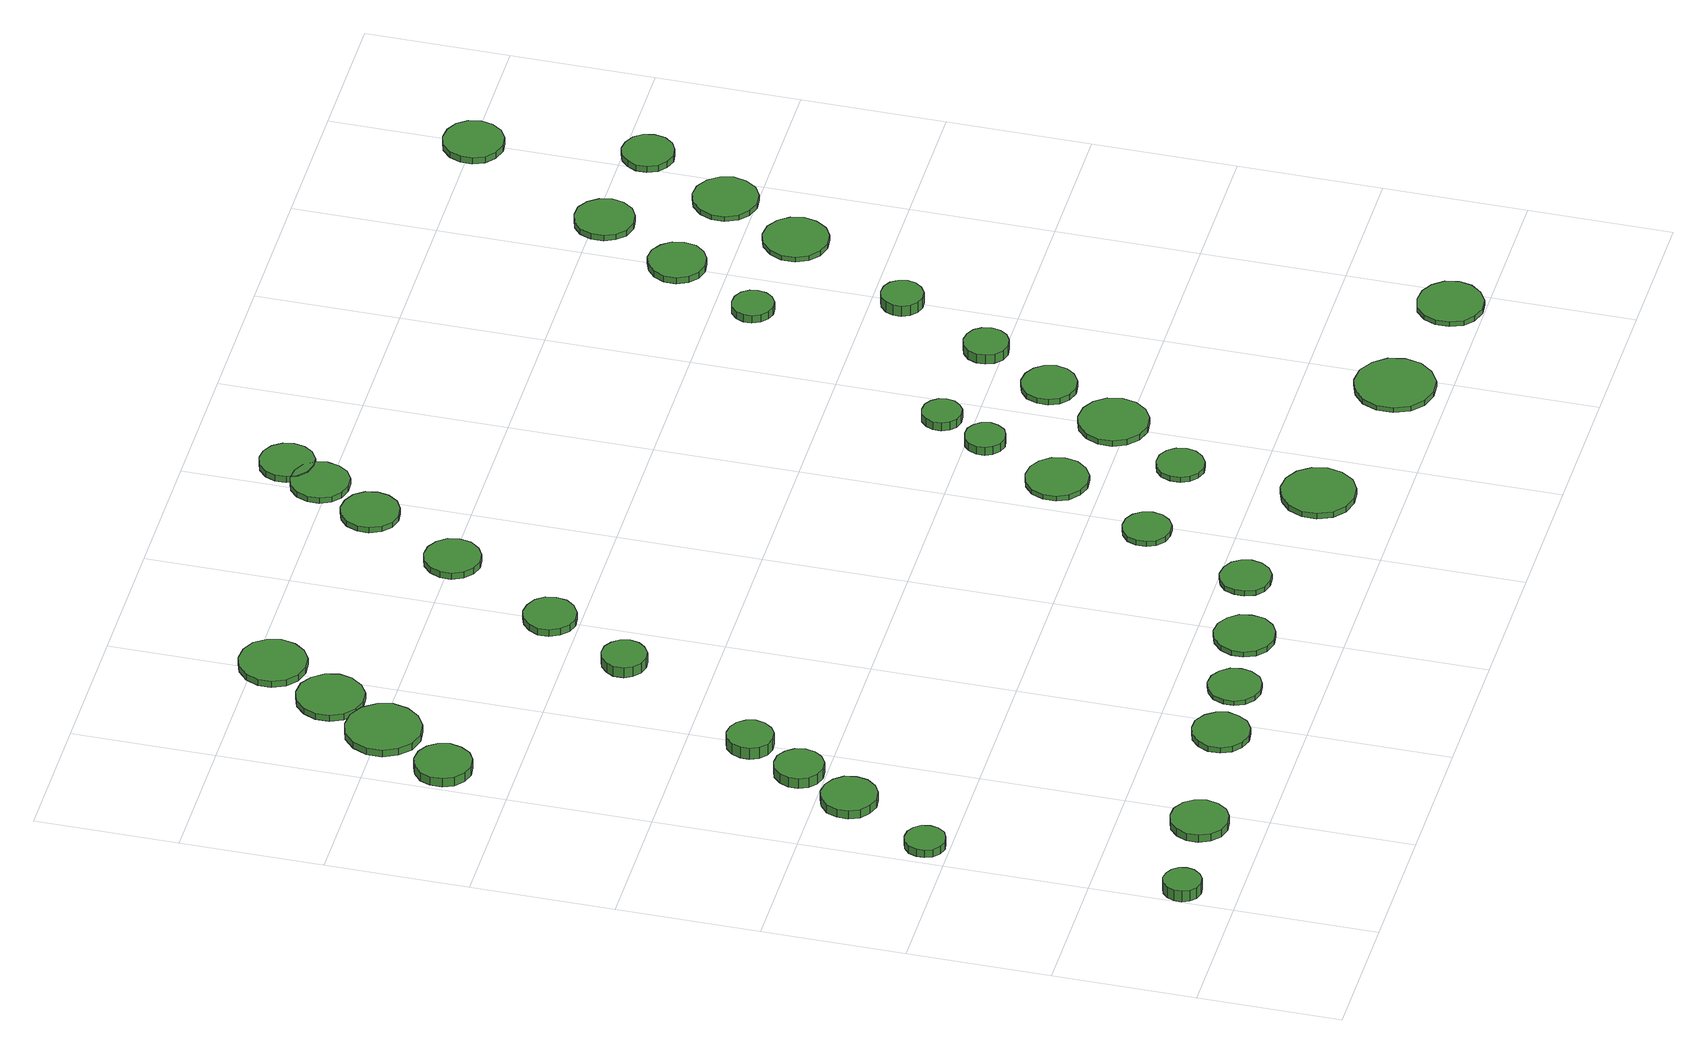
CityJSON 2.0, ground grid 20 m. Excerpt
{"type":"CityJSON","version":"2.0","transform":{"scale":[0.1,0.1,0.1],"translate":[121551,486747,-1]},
"CityObjects":{
"tree1":{"type":"SolitaryVegetationObject","attributes":{"function":"something"},"geometry":[{"type":"MultiSurface","lod":"1","boundaries":[[[0,1,2,3,4,5,6,7,8,9,10,11,12,13,14]],[[15,16,17,18,19,20,21,22,23,24,25,26,27,28,29]],[[0,29,28,1]],[[1,28,27,2]],[[2,27,26,3]],[[3,26,25,4]],[[4,25,24,5]],[[5,24,23,6]],[[6,23,22,7]],[[7,22,21,8]],[[8,21,20,9]],[[9,20,19,10]],[[10,19,18,11]],[[11,18,17,12]],[[12,17,16,13]],[[13,16,15,14]],[[14,15,29,0]]]}]},
"tree2":{"type":"SolitaryVegetationObject","attributes":{"function":"something"},"geometry":[{"type":"MultiSurface","lod":"1","boundaries":[[[30,31,32,33,34,35,36,37,38,39,40,41,42,43,44]],[[45,46,47,48,49,50,51,52,53,54,55,56,57,58,59]],[[30,59,58,31]],[[31,58,57,32]],[[32,57,56,33]],[[33,56,55,34]],[[34,55,54,35]],[[35,54,53,36]],[[36,53,52,37]],[[37,52,51,38]],[[38,51,50,39]],[[39,50,49,40]],[[40,49,48,41]],[[41,48,47,42]],[[42,47,46,43]],[[43,46,45,44]],[[44,45,59,30]]]}]},
"tree3":{"type":"SolitaryVegetationObject","attributes":{"function":"something"},"geometry":[{"type":"MultiSurface","lod":"1","boundaries":[[[60,61,62,63,64,65,66,67,68,69,70,71,72,73,74]],[[75,76,77,78,79,80,81,82,83,84,85,86,87,88,89]],[[60,89,88,61]],[[61,88,87,62]],[[62,87,86,63]],[[63,86,85,64]],[[64,85,84,65]],[[65,84,83,66]],[[66,83,82,67]],[[67,82,81,68]],[[68,81,80,69]],[[69,80,79,70]],[[70,79,78,71]],[[71,78,77,72]],[[72,77,76,73]],[[73,76,75,74]],[[74,75,89,60]]]}]},
"tree4":{"type":"SolitaryVegetationObject","attributes":{"function":"something"},"geometry":[{"type":"MultiSurface","lod":"1","boundaries":[[[90,91,92,93,94,95,96,97,98,99,100,101,102,103,104]],[[105,106,107,108,109,110,111,112,113,114,115,116,117,118,119]],[[90,119,118,91]],[[91,118,117,92]],[[92,117,116,93]],[[93,116,115,94]],[[94,115,114,95]],[[95,114,113,96]],[[96,113,112,97]],[[97,112,111,98]],[[98,111,110,99]],[[99,110,109,100]],[[100,109,108,101]],[[101,108,107,102]],[[102,107,106,103]],[[103,106,105,104]],[[104,105,119,90]]]}]},
"tree5":{"type":"SolitaryVegetationObject","attributes":{"function":"something"},"geometry":[{"type":"MultiSurface","lod":"1","boundaries":[[[120,121,122,123,124,125,126,127,128,129,130,131,132,133,134]],[[135,136,137,138,139,140,141,142,143,144,145,146,147,148,149]],[[120,149,148,121]],[[121,148,147,122]],[[122,147,146,123]],[[123,146,145,124]],[[124,145,144,125]],[[125,144,143,126]],[[126,143,142,127]],[[127,142,141,128]],[[128,141,140,129]],[[129,140,139,130]],[[130,139,138,131]],[[131,138,137,132]],[[132,137,136,133]],[[133,136,135,134]],[[134,135,149,120]]]}]},
"tree6":{"type":"SolitaryVegetationObject","attributes":{"function":"something"},"geometry":[{"type":"MultiSurface","lod":"1","boundaries":[[[150,151,152,153,154,155,156,157,158,159,160,161,162,163,164]],[[165,166,167,168,169,170,171,172,173,174,175,176,177,178,179]],[[150,179,178,151]],[[151,178,177,152]],[[152,177,176,153]],[[153,176,175,154]],[[154,175,174,155]],[[155,174,173,156]],[[156,173,172,157]],[[157,172,171,158]],[[158,171,170,159]],[[159,170,169,160]],[[160,169,168,161]],[[161,168,167,162]],[[162,167,166,163]],[[163,166,165,164]],[[164,165,179,150]]]}]},
"tree7":{"type":"SolitaryVegetationObject","attributes":{"function":"something"},"geometry":[{"type":"MultiSurface","lod":"1","boundaries":[[[180,181,182,183,184,185,186,187,188,189,190,191,192,193,194]],[[195,196,197,198,199,200,201,202,203,204,205,206,207,208,209]],[[180,209,208,181]],[[181,208,207,182]],[[182,207,206,183]],[[183,206,205,184]],[[184,205,204,185]],[[185,204,203,186]],[[186,203,202,187]],[[187,202,201,188]],[[188,201,200,189]],[[189,200,199,190]],[[190,199,198,191]],[[191,198,197,192]],[[192,197,196,193]],[[193,196,195,194]],[[194,195,209,180]]]}]},
"tree8":{"type":"SolitaryVegetationObject","attributes":{"function":"something"},"geometry":[{"type":"MultiSurface","lod":"1","boundaries":[[[210,211,212,213,214,215,216,217,218,219,220,221,222,223,224]],[[225,226,227,228,229,230,231,232,233,234,235,236,237,238,239]],[[210,239,238,211]],[[211,238,237,212]],[[212,237,236,213]],[[213,236,235,214]],[[214,235,234,215]],[[215,234,233,216]],[[216,233,232,217]],[[217,232,231,218]],[[218,231,230,219]],[[219,230,229,220]],[[220,229,228,221]],[[221,228,227,222]],[[222,227,226,223]],[[223,226,225,224]],[[224,225,239,210]]]}]},
"tree9":{"type":"SolitaryVegetationObject","attributes":{"function":"something"},"geometry":[{"type":"MultiSurface","lod":"1","boundaries":[[[240,241,242,243,244,245,246,247,248,249,250,251,252,253,254]],[[255,256,257,258,259,260,261,262,263,264,265,266,267,268,269]],[[240,269,268,241]],[[241,268,267,242]],[[242,267,266,243]],[[243,266,265,244]],[[244,265,264,245]],[[245,264,263,246]],[[246,263,262,247]],[[247,262,261,248]],[[248,261,260,249]],[[249,260,259,250]],[[250,259,258,251]],[[251,258,257,252]],[[252,257,256,253]],[[253,256,255,254]],[[254,255,269,240]]]}]},
"tree10":{"type":"SolitaryVegetationObject","attributes":{"function":"something"},"geometry":[{"type":"MultiSurface","lod":"1","boundaries":[[[270,271,272,273,274,275,276,277,278,279,280,281,282,283,284]],[[285,286,287,288,289,290,291,292,293,294,295,296,297,298,299]],[[270,299,298,271]],[[271,298,297,272]],[[272,297,296,273]],[[273,296,295,274]],[[274,295,294,275]],[[275,294,293,276]],[[276,293,292,277]],[[277,292,291,278]],[[278,291,290,279]],[[279,290,289,280]],[[280,289,288,281]],[[281,288,287,282]],[[282,287,286,283]],[[283,286,285,284]],[[284,285,299,270]]]}]},
"tree11":{"type":"SolitaryVegetationObject","attributes":{"function":"something"},"geometry":[{"type":"MultiSurface","lod":"1","boundaries":[[[300,301,302,303,304,305,306,307,308,309,310,311,312,313,314]],[[315,316,317,318,319,320,321,322,323,324,325,326,327,328,329]],[[300,329,328,301]],[[301,328,327,302]],[[302,327,326,303]],[[303,326,325,304]],[[304,325,324,305]],[[305,324,323,306]],[[306,323,322,307]],[[307,322,321,308]],[[308,321,320,309]],[[309,320,319,310]],[[310,319,318,311]],[[311,318,317,312]],[[312,317,316,313]],[[313,316,315,314]],[[314,315,329,300]]]}]},
"tree12":{"type":"SolitaryVegetationObject","attributes":{"function":"something"},"geometry":[{"type":"MultiSurface","lod":"1","boundaries":[[[330,331,332,333,334,335,336,337,338,339,340,341,342,343,344]],[[345,346,347,348,349,350,351,352,353,354,355,356,357,358,359]],[[330,359,358,331]],[[331,358,357,332]],[[332,357,356,333]],[[333,356,355,334]],[[334,355,354,335]],[[335,354,353,336]],[[336,353,352,337]],[[337,352,351,338]],[[338,351,350,339]],[[339,350,349,340]],[[340,349,348,341]],[[341,348,347,342]],[[342,347,346,343]],[[343,346,345,344]],[[344,345,359,330]]]}]},
"tree13":{"type":"SolitaryVegetationObject","attributes":{"function":"something"},"geometry":[{"type":"MultiSurface","lod":"1","boundaries":[[[360,361,362,363,364,365,366,367,368,369,370,371,372,373,374]],[[375,376,377,378,379,380,381,382,383,384,385,386,387,388,389]],[[360,389,388,361]],[[361,388,387,362]],[[362,387,386,363]],[[363,386,385,364]],[[364,385,384,365]],[[365,384,383,366]],[[366,383,382,367]],[[367,382,381,368]],[[368,381,380,369]],[[369,380,379,370]],[[370,379,378,371]],[[371,378,377,372]],[[372,377,376,373]],[[373,376,375,374]],[[374,375,389,360]]]}]},
"tree14":{"type":"SolitaryVegetationObject","attributes":{"function":"something"},"geometry":[{"type":"MultiSurface","lod":"1","boundaries":[[[390,391,392,393,394,395,396,397,398,399,400,401,402,403,404]],[[405,406,407,408,409,410,411,412,413,414,415,416,417,418,419]],[[390,419,418,391]],[[391,418,417,392]],[[392,417,416,393]],[[393,416,415,394]],[[394,415,414,395]],[[395,414,413,396]],[[396,413,412,397]],[[397,412,411,398]],[[398,411,410,399]],[[399,410,409,400]],[[400,409,408,401]],[[401,408,407,402]],[[402,407,406,403]],[[403,406,405,404]],[[404,405,419,390]]]}]},
"tree15":{"type":"SolitaryVegetationObject","attributes":{"function":"something"},"geometry":[{"type":"MultiSurface","lod":"1","boundaries":[[[420,421,422,423,424,425,426,427,428,429,430,431,432,433,434]],[[435,436,437,438,439,440,441,442,443,444,445,446,447,448,449]],[[420,449,448,421]],[[421,448,447,422]],[[422,447,446,423]],[[423,446,445,424]],[[424,445,444,425]],[[425,444,443,426]],[[426,443,442,427]],[[427,442,441,428]],[[428,441,440,429]],[[429,440,439,430]],[[430,439,438,431]],[[431,438,437,432]],[[432,437,436,433]],[[433,436,435,434]],[[434,435,449,420]]]}]},
"tree16":{"type":"SolitaryVegetationObject","attributes":{"function":"something"},"geometry":[{"type":"MultiSurface","lod":"1","boundaries":[[[450,451,452,453,454,455,456,457,458,459,460,461,462,463,464]],[[465,466,467,468,469,470,471,472,473,474,475,476,477,478,479]],[[450,479,478,451]],[[451,478,477,452]],[[452,477,476,453]],[[453,476,475,454]],[[454,475,474,455]],[[455,474,473,456]],[[456,473,472,457]],[[457,472,471,458]],[[458,471,470,459]],[[459,470,469,460]],[[460,469,468,461]],[[461,468,467,462]],[[462,467,466,463]],[[463,466,465,464]],[[464,465,479,450]]]}]},
"tree17":{"type":"SolitaryVegetationObject","attributes":{"function":"something"},"geometry":[{"type":"MultiSurface","lod":"1","boundaries":[[[480,481,482,483,484,485,486,487,488,489,490,491,492,493,494]],[[495,496,497,498,499,500,501,502,503,504,505,506,507,508,509]],[[480,509,508,481]],[[481,508,507,482]],[[482,507,506,483]],[[483,506,505,484]],[[484,505,504,485]],[[485,504,503,486]],[[486,503,502,487]],[[487,502,501,488]],[[488,501,500,489]],[[489,500,499,490]],[[490,499,498,491]],[[491,498,497,492]],[[492,497,496,493]],[[493,496,495,494]],[[494,495,509,480]]]}]},
"tree18":{"type":"SolitaryVegetationObject","attributes":{"function":"something"},"geometry":[{"type":"MultiSurface","lod":"1","boundaries":[[[510,511,512,513,514,515,516,517,518,519,520,521,522,523,524]],[[525,526,527,528,529,530,531,532,533,534,535,536,537,538,539]],[[510,539,538,511]],[[511,538,537,512]],[[512,537,536,513]],[[513,536,535,514]],[[514,535,534,515]],[[515,534,533,516]],[[516,533,532,517]],[[517,532,531,518]],[[518,531,530,519]],[[519,530,529,520]],[[520,529,528,521]],[[521,528,527,522]],[[522,527,526,523]],[[523,526,525,524]],[[524,525,539,510]]]}]},
"tree19":{"type":"SolitaryVegetationObject","attributes":{"function":"something"},"geometry":[{"type":"MultiSurface","lod":"1","boundaries":[[[540,541,542,543,544,545,546,547,548,549,550,551,552,553,554]],[[555,556,557,558,559,560,561,562,563,564,565,566,567,568,569]],[[540,569,568,541]],[[541,568,567,542]],[[542,567,566,543]],[[543,566,565,544]],[[544,565,564,545]],[[545,564,563,546]],[[546,563,562,547]],[[547,562,561,548]],[[548,561,560,549]],[[549,560,559,550]],[[550,559,558,551]],[[551,558,557,552]],[[552,557,556,553]],[[553,556,555,554]],[[554,555,569,540]]]}]},
"tree20":{"type":"SolitaryVegetationObject","attributes":{"function":"something"},"geometry":[{"type":"MultiSurface","lod":"1","boundaries":[[[570,571,572,573,574,575,576,577,578,579,580,581,582,583,584]],[[585,586,587,588,589,590,591,592,593,594,595,596,597,598,599]],[[570,599,598,571]],[[571,598,597,572]],[[572,597,596,573]],[[573,596,595,574]],[[574,595,594,575]],[[575,594,593,576]],[[576,593,592,577]],[[577,592,591,578]],[[578,591,590,579]],[[579,590,589,580]],[[580,589,588,581]],[[581,588,587,582]],[[582,587,586,583]],[[583,586,585,584]],[[584,585,599,570]]]}]},
"tree21":{"type":"SolitaryVegetationObject","attributes":{"function":"something"},"geometry":[{"type":"MultiSurface","lod":"1","boundaries":[[[600,601,602,603,604,605,606,607,608,609,610,611,612,613,614]],[[615,616,617,618,619,620,621,622,623,624,625,626,627,628,629]],[[600,629,628,601]],[[601,628,627,602]],[[602,627,626,603]],[[603,626,625,604]],[[604,625,624,605]],[[605,624,623,606]],[[606,623,622,607]],[[607,622,621,608]],[[608,621,620,609]],[[609,620,619,610]],[[610,619,618,611]],[[611,618,617,612]],[[612,617,616,613]],[[613,616,615,614]],[[614,615,629,600]]]}]},
"tree22":{"type":"SolitaryVegetationObject","attributes":{"function":"something"},"geometry":[{"type":"MultiSurface","lod":"1","boundaries":[[[630,631,632,633,634,635,636,637,638,639,640,641,642,643,644]],[[645,646,647,648,649,650,651,652,653,654,655,656,657,658,659]],[[630,659,658,631]],[[631,658,657,632]],[[632,657,656,633]],[[633,656,655,634]],[[634,655,654,635]],[[635,654,653,636]],[[636,653,652,637]],[[637,652,651,638]],[[638,651,650,639]],[[639,650,649,640]],[[640,649,648,641]],[[641,648,647,642]],[[642,647,646,643]],[[643,646,645,644]],[[644,645,659,630]]]}]},
"tree23":{"type":"SolitaryVegetationObject","attributes":{"function":"something"},"geometry":[{"type":"MultiSurface","lod":"1","boundaries":[[[660,661,662,663,664,665,666,667,668,669,670,671,672,673,674]],[[675,676,677,678,679,680,681,682,683,684,685,686,687,688,689]],[[660,689,688,661]],[[661,688,687,662]],[[662,687,686,663]],[[663,686,685,664]],[[664,685,684,665]],[[665,684,683,666]],[[666,683,682,667]],[[667,682,681,668]],[[668,681,680,669]],[[669,680,679,670]],[[670,679,678,671]],[[671,678,677,672]],[[672,677,676,673]],[[673,676,675,674]],[[674,675,689,660]]]}]},
"tree24":{"type":"SolitaryVegetationObject","attributes":{"function":"something"},"geometry":[{"type":"MultiSurface","lod":"1","boundaries":[[[690,691,692,693,694,695,696,697,698,699,700,701,702,703,704]],[[705,706,707,708,709,710,711,712,713,714,715,716,717,718,719]],[[690,719,718,691]],[[691,718,717,692]],[[692,717,716,693]],[[693,716,715,694]],[[694,715,714,695]],[[695,714,713,696]],[[696,713,712,697]],[[697,712,711,698]],[[698,711,710,699]],[[699,710,709,700]],[[700,709,708,701]],[[701,708,707,702]],[[702,707,706,703]],[[703,706,705,704]],[[704,705,719,690]]]}]},
"tree25":{"type":"SolitaryVegetationObject","attributes":{"function":"something"},"geometry":[{"type":"MultiSurface","lod":"1","boundaries":[[[720,721,722,723,724,725,726,727,728,729,730,731,732,733,734]],[[735,736,737,738,739,740,741,742,743,744,745,746,747,748,749]],[[720,749,748,721]],[[721,748,747,722]],[[722,747,746,723]],[[723,746,745,724]],[[724,745,744,725]],[[725,744,743,726]],[[726,743,742,727]],[[727,742,741,728]],[[728,741,740,729]],[[729,740,739,730]],[[730,739,738,731]],[[731,738,737,732]],[[732,737,736,733]],[[733,736,735,734]],[[734,735,749,720]]]}]},
"tree26":{"type":"SolitaryVegetationObject","attributes":{"function":"something"},"geometry":[{"type":"MultiSurface","lod":"1","boundaries":[[[750,751,752,753,754,755,756,757,758,759,760,761,762,763,764]],[[765,766,767,768,769,770,771,772,773,774,775,776,777,778,779]],[[750,779,778,751]],[[751,778,777,752]],[[752,777,776,753]],[[753,776,775,754]],[[754,775,774,755]],[[755,774,773,756]],[[756,773,772,757]],[[757,772,771,758]],[[758,771,770,759]],[[759,770,769,760]],[[760,769,768,761]],[[761,768,767,762]],[[762,767,766,763]],[[763,766,765,764]],[[764,765,779,750]]]}]},
"tree27":{"type":"SolitaryVegetationObject","attributes":{"function":"something"},"geometry":[{"type":"MultiSurface","lod":"1","boundaries":[[[780,781,782,783,784,785,786,787,788,789,790,791,792,793,794]],[[795,796,797,798,799,800,801,802,803,804,805,806,807,808,809]],[[780,809,808,781]],[[781,808,807,782]],[[782,807,806,783]],[[783,806,805,784]],[[784,805,804,785]],[[785,804,803,786]],[[786,803,802,787]],[[787,802,801,788]],[[788,801,800,789]],[[789,800,799,790]],[[790,799,798,791]],[[791,798,797,792]],[[792,797,796,793]],[[793,796,795,794]],[[794,795,809,780]]]}]},
"tree28":{"type":"SolitaryVegetationObject","attributes":{"function":"something"},"geometry":[{"type":"MultiSurface","lod":"1","boundaries":[[[810,811,812,813,814,815,816,817,818,819,820,821,822,823,824]],[[825,826,827,828,829,830,831,832,833,834,835,836,837,838,839]],[[810,839,838,811]],[[811,838,837,812]],[[812,837,836,813]],[[813,836,835,814]],[[814,835,834,815]],[[815,834,833,816]],[[816,833,832,817]],[[817,832,831,818]],[[818,831,830,819]],[[819,830,829,820]],[[820,829,828,821]],[[821,828,827,822]],[[822,827,826,823]],[[823,826,825,824]],[[824,825,839,810]]]}]},
"tree29":{"type":"SolitaryVegetationObject","attributes":{"function":"something"},"geometry":[{"type":"MultiSurface","lod":"1","boundaries":[[[840,841,842,843,844,845,846,847,848,849,850,851,852,853,854]],[[855,856,857,858,859,860,861,862,863,864,865,866,867,868,869]],[[840,869,868,841]],[[841,868,867,842]],[[842,867,866,843]],[[843,866,865,844]],[[844,865,864,845]],[[845,864,863,846]],[[846,863,862,847]],[[847,862,861,848]],[[848,861,860,849]],[[849,860,859,850]],[[850,859,858,851]],[[851,858,857,852]],[[852,857,856,853]],[[853,856,855,854]],[[854,855,869,840]]]}]},
"tree30":{"type":"SolitaryVegetationObject","attributes":{"function":"something"},"geometry":[{"type":"MultiSurface","lod":"1","boundaries":[[[870,871,872,873,874,875,876,877,878,879,880,881,882,883,884]],[[885,886,887,888,889,890,891,892,893,894,895,896,897,898,899]],[[870,899,898,871]],[[871,898,897,872]],[[872,897,896,873]],[[873,896,895,874]],[[874,895,894,875]],[[875,894,893,876]],[[876,893,892,877]],[[877,892,891,878]],[[878,891,890,879]],[[879,890,889,880]],[[880,889,888,881]],[[881,888,887,882]],[[882,887,886,883]],[[883,886,885,884]],[[884,885,899,870]]]}]},
"tree31":{"type":"SolitaryVegetationObject","attributes":{"function":"something"},"geometry":[{"type":"MultiSurface","lod":"1","boundaries":[[[900,901,902,903,904,905,906,907,908,909,910,911,912,913,914]],[[915,916,917,918,919,920,921,922,923,924,925,926,927,928,929]],[[900,929,928,901]],[[901,928,927,902]],[[902,927,926,903]],[[903,926,925,904]],[[904,925,924,905]],[[905,924,923,906]],[[906,923,922,907]],[[907,922,921,908]],[[908,921,920,909]],[[909,920,919,910]],[[910,919,918,911]],[[911,918,917,912]],[[912,917,916,913]],[[913,916,915,914]],[[914,915,929,900]]]}]},
"tree32":{"type":"SolitaryVegetationObject","attributes":{"function":"something"},"geometry":[{"type":"MultiSurface","lod":"1","boundaries":[[[930,931,932,933,934,935,936,937,938,939,940,941,942,943,944]],[[945,946,947,948,949,950,951,952,953,954,955,956,957,958,959]],[[930,959,958,931]],[[931,958,957,932]],[[932,957,956,933]],[[933,956,955,934]],[[934,955,954,935]],[[935,954,953,936]],[[936,953,952,937]],[[937,952,951,938]],[[938,951,950,939]],[[939,950,949,940]],[[940,949,948,941]],[[941,948,947,942]],[[942,947,946,943]],[[943,946,945,944]],[[944,945,959,930]]]}]},
"tree33":{"type":"SolitaryVegetationObject","attributes":{"function":"something"},"geometry":[{"type":"MultiSurface","lod":"1","boundaries":[[[960,961,962,963,964,965,966,967,968,969,970,971,972,973,974]],[[975,976,977,978,979,980,981,982,983,984,985,986,987,988,989]],[[960,989,988,961]],[[961,988,987,962]],[[962,987,986,963]],[[963,986,985,964]],[[964,985,984,965]],[[965,984,983,966]],[[966,983,982,967]],[[967,982,981,968]],[[968,981,980,969]],[[969,980,979,970]],[[970,979,978,971]],[[971,978,977,972]],[[972,977,976,973]],[[973,976,975,974]],[[974,975,989,960]]]}]},
"tree34":{"type":"SolitaryVegetationObject","attributes":{"function":"something"},"geometry":[{"type":"MultiSurface","lod":"1","boundaries":[[[990,991,992,993,994,995,996,997,998,999,1000,1001,1002,1003,1004]],[[1005,1006,1007,1008,1009,1010,1011,1012,1013,1014,1015,1016,1017,1018,1019]],[[990,1019,1018,991]],[[991,1018,1017,992]],[[992,1017,1016,993]],[[993,1016,1015,994]],[[994,1015,1014,995]],[[995,1014,1013,996]],[[996,1013,1012,997]],[[997,1012,1011,998]],[[998,1011,1010,999]],[[999,1010,1009,1000]],[[1000,1009,1008,1001]],[[1001,1008,1007,1002]],[[1002,1007,1006,1003]],[[1003,1006,1005,1004]],[[1004,1005,1019,990]]]}]},
"tree35":{"type":"SolitaryVegetationObject","attributes":{"function":"something"},"geometry":[{"type":"MultiSurface","lod":"1","boundaries":[[[1020,1021,1022,1023,1024,1025,1026,1027,1028,1029,1030,1031,1032,1033,1034]],[[1035,1036,1037,1038,1039,1040,1041,1042,1043,1044,1045,1046,1047,1048,1049]],[[1020,1049,1048,1021]],[[1021,1048,1047,1022]],[[1022,1047,1046,1023]],[[1023,1046,1045,1024]],[[1024,1045,1044,1025]],[[1025,1044,1043,1026]],[[1026,1043,1042,1027]],[[1027,1042,1041,1028]],[[1028,1041,1040,1029]],[[1029,1040,1039,1030]],[[1030,1039,1038,1031]],[[1031,1038,1037,1032]],[[1032,1037,1036,1033]],[[1033,1036,1035,1034]],[[1034,1035,1049,1020]]]}]},
"tree36":{"type":"SolitaryVegetationObject","attributes":{"function":"something"},"geometry":[{"type":"MultiSurface","lod":"1","boundaries":[[[1050,1051,1052,1053,1054,1055,1056,1057,1058,1059,1060,1061,1062,1063,1064]],[[1065,1066,1067,1068,1069,1070,1071,1072,1073,1074,1075,1076,1077,1078,1079]],[[1050,1079,1078,1051]],[[1051,1078,1077,1052]],[[1052,1077,1076,1053]],[[1053,1076,1075,1054]],[[1054,1075,1074,1055]],[[1055,1074,1073,1056]],[[1056,1073,1072,1057]],[[1057,1072,1071,1058]],[[1058,1071,1070,1059]],[[1059,1070,1069,1060]],[[1060,1069,1068,1061]],[[1061,1068,1067,1062]],[[1062,1067,1066,1063]],[[1063,1066,1065,1064]],[[1064,1065,1079,1050]]]}]},
"tree37":{"type":"SolitaryVegetationObject","attributes":{"function":"something"},"geometry":[{"type":"MultiSurface","lod":"1","boundaries":[[[1080,1081,1082,1083,1084,1085,1086,1087,1088,1089,1090,1091,1092,1093,1094]],[[1095,1096,1097,1098,1099,1100,1101,1102,1103,1104,1105,1106,1107,1108,1109]],[[1080,1109,1108,1081]],[[1081,1108,1107,1082]],[[1082,1107,1106,1083]],[[1083,1106,1105,1084]],[[1084,1105,1104,1085]],[[1085,1104,1103,1086]],[[1086,1103,1102,1087]],[[1087,1102,1101,1088]],[[1088,1101,1100,1089]],[[1089,1100,1099,1090]],[[1090,1099,1098,1091]],[[1091,1098,1097,1092]],[[1092,1097,1096,1093]],[[1093,1096,1095,1094]],[[1094,1095,1109,1080]]]}]},
"tree38":{"type":"SolitaryVegetationObject","attributes":{"function":"something"}},
"tree39":{"type":"SolitaryVegetationObject","attributes":{"function":"something"},"geometry":[{"type":"MultiSurface","lod":"1","boundaries":[[[1110,1111,1112,1113,1114,1115,1116,1117,1118,1119,1120,1121,1122,1123,1124]],[[1125,1126,1127,1128,1129,1130,1131,1132,1133,1134,1135,1136,1137,1138,1139]],[[1110,1139,1138,1111]],[[1111,1138,1137,1112]],[[1112,1137,1136,1113]],[[1113,1136,1135,1114]],[[1114,1135,1134,1115]],[[1115,1134,1133,1116]],[[1116,1133,1132,1117]],[[1117,1132,1131,1118]],[[1118,1131,1130,1119]],[[1119,1130,1129,1120]],[[1120,1129,1128,1121]],[[1121,1128,1127,1122]],[[1122,1127,1126,1123]],[[1123,1126,1125,1124]],[[1124,1125,1139,1110]]]}]},
"tree40":{"type":"SolitaryVegetationObject","attributes":{"function":"something"},"geometry":[{"type":"MultiSurface","lod":"1","boundaries":[[[1140,1141,1142,1143,1144,1145,1146,1147,1148,1149,1150,1151,1152,1153,1154]],[[1155,1156,1157,1158,1159,1160,1161,1162,1163,1164,1165,1166,1167,1168,1169]],[[1140,1169,1168,1141]],[[1141,1168,1167,1142]],[[1142,1167,1166,1143]],[[1143,1166,1165,1144]],[[1144,1165,1164,1145]],[[1145,1164,1163,1146]],[[1146,1163,1162,1147]],[[1147,1162,1161,1148]],[[1148,1161,1160,1149]],[[1149,1160,1159,1150]],[[1150,1159,1158,1151]],[[1151,1158,1157,1152]],[[1152,1157,1156,1153]],[[1153,1156,1155,1154]],[[1154,1155,1169,1140]]]}]}
},
"vertices":[
[53,77,25],[51,88,25],[44,97,25],[35,102,25],[24,104,25],[13,100,25],[5,93,25],[1,83,25],[1,72,25],[5,62,25],[13,54,25],[24,51,25],[35,52,25],[44,58,25],[51,67,25],[51,67,7],[44,58,7],[35,52,7],[24,51,7],[13,54,7],[5,62,7],[1,72,7],[1,83,7],[5,93,7],[13,100,7],[24,104,7],[35,102,7],[44,97,7],[51,88,7],[53,77,7],
[67,434,19],[65,446,19],[58,455,19],[48,461,19],[36,462,19],[25,459,19],[16,451,19],[12,440,19],[12,429,19],[16,418,19],[25,410,19],[36,406,19],[48,408,19],[58,413,19],[65,423,19],[65,423,7],[58,413,7],[48,408,7],[36,406,7],[25,410,7],[16,418,7],[12,429,7],[12,440,7],[16,451,7],[25,459,7],[36,462,7],[48,461,7],[58,455,7],[65,446,7],[67,434,7],
[213,91,19],[209,107,19],[200,120,19],[185,129,19],[169,130,19],[153,125,19],[141,114,19],[134,99,19],[134,83,19],[141,67,19],[153,56,19],[169,51,19],[185,53,19],[200,61,19],[209,75,19],[209,75,7],[200,61,7],[185,53,7],[169,51,7],[153,56,7],[141,67,7],[134,83,7],[134,99,7],[141,114,7],[153,125,7],[169,130,7],[185,129,7],[200,120,7],[209,107,7],[213,91,7],
[147,556,20],[144,572,20],[134,585,20],[120,593,20],[104,595,20],[89,590,20],[76,579,20],[70,564,20],[70,548,20],[76,533,20],[89,523,20],[104,517,20],[120,519,20],[134,527,20],[144,540,20],[144,540,7],[134,527,7],[120,519,7],[104,517,7],[89,523,7],[76,533,7],[70,548,7],[70,564,7],[76,579,7],[89,590,7],[104,595,7],[120,593,7],[134,585,7],[144,572,7],[147,556,7],
[186,636,23],[183,650,23],[175,661,23],[163,669,23],[149,670,23],[135,666,23],[125,656,23],[119,643,23],[119,629,23],[125,616,23],[135,607,23],[149,602,23],[163,604,23],[175,611,23],[183,622,23],[183,622,7],[175,611,7],[163,604,7],[149,602,7],[135,607,7],[125,616,7],[119,629,7],[119,643,7],[125,656,7],[135,666,7],[149,670,7],[163,669,7],[175,661,7],[183,650,7],[186,636,7],
[84,1099,21],[80,1115,21],[71,1128,21],[57,1136,21],[40,1138,21],[25,1133,21],[12,1122,21],[6,1107,21],[6,1090,21],[12,1075,21],[25,1064,21],[40,1059,21],[57,1061,21],[71,1069,21],[80,1083,21],[80,1083,7],[71,1069,7],[57,1061,7],[40,1059,7],[25,1064,7],[12,1075,7],[6,1090,7],[6,1107,7],[12,1122,7],[25,1133,7],[40,1138,7],[57,1136,7],[71,1128,7],[80,1115,7],[84,1099,7],
[412,112,16],[408,128,16],[399,141,16],[384,150,16],[368,151,16],[352,146,16],[340,135,16],[333,120,16],[333,103,16],[340,88,16],[352,77,16],[368,72,16],[384,74,16],[399,82,16],[408,96,16],[408,96,7],[399,82,7],[384,74,7],[368,72,7],[352,77,7],[340,88,7],[333,103,7],[333,120,7],[340,135,7],[352,146,7],[368,151,7],[384,150,7],[399,141,7],[408,128,7],[412,112,7],
[229,715,25],[226,728,25],[218,739,25],[207,745,25],[194,747,25],[181,743,25],[171,734,25],[166,721,25],[166,708,25],[171,696,25],[181,687,25],[194,683,25],[207,684,25],[218,691,25],[226,702,25],[226,702,7],[218,691,7],[207,684,7],[194,683,7],[181,687,7],[171,696,7],[166,708,7],[166,721,7],[171,734,7],[181,743,7],[194,747,7],[207,745,7],[218,739,7],[226,728,7],[229,715,7],
[155,1195,18],[150,1216,18],[137,1234,18],[118,1245,18],[97,1247,18],[76,1241,18],[60,1226,18],[51,1206,18],[51,1184,18],[60,1164,18],[76,1149,18],[97,1143,18],[118,1145,18],[137,1156,18],[150,1174,18],[150,1174,7],[137,1156,7],[118,1145,7],[97,1143,7],[76,1149,7],[60,1164,7],[51,1184,7],[51,1206,7],[60,1226,7],[76,1241,7],[97,1247,7],[118,1245,7],[137,1234,7],[150,1216,7],[155,1195,7],
[513,119,14],[510,134,14],[501,146,14],[488,154,14],[472,156,14],[458,151,14],[446,141,14],[440,126,14],[440,111,14],[446,97,14],[458,87,14],[472,82,14],[488,84,14],[501,91,14],[510,104,14],[510,104,7],[501,91,7],[488,84,7],[472,82,7],[458,87,7],[446,97,7],[440,111,7],[440,126,7],[446,141,7],[458,151,7],[472,156,7],[488,154,7],[501,146,7],[510,134,7],[513,119,7],
[202,1281,17],[198,1300,17],[186,1316,17],[170,1326,17],[150,1328,17],[132,1322,17],[118,1309,17],[110,1291,17],[110,1272,17],[118,1254,17],[132,1241,17],[150,1235,17],[170,1237,17],[186,1247,17],[198,1263,17],[198,1263,7],[186,1247,7],[170,1237,7],[150,1235,7],[132,1241,7],[118,1254,7],[110,1272,7],[110,1291,7],[118,1309,7],[132,1322,7],[150,1328,7],[170,1326,7],[186,1316,7],[198,1300,7],[202,1281,7],
[363,922,23],[360,935,23],[352,945,23],[341,952,23],[328,953,23],[316,949,23],[306,940,23],[300,929,23],[300,915,23],[306,904,23],[316,895,23],[328,891,23],[341,892,23],[352,899,23],[360,909,23],[360,909,7],[352,899,7],[341,892,7],[328,891,7],[316,895,7],[306,904,7],[300,915,7],[300,929,7],[306,940,7],[316,949,7],[328,953,7],[341,952,7],[352,945,7],[360,935,7],[363,922,7],
[258,1375,17],[253,1394,17],[242,1410,17],[225,1419,17],[205,1421,17],[187,1415,17],[172,1402,17],[164,1384,17],[164,1365,17],[172,1347,17],[187,1334,17],[205,1328,17],[225,1330,17],[242,1340,17],[253,1355,17],[253,1355,7],[242,1340,7],[225,1330,7],[205,1328,7],[187,1334,7],[172,1347,7],[164,1365,7],[164,1384,7],[172,1402,7],[187,1415,7],[205,1421,7],[225,1419,7],[242,1410,7],[253,1394,7],[258,1375,7],
[630,134,15],[627,151,15],[616,165,15],[601,174,15],[584,176,15],[567,170,15],[554,158,15],[547,142,15],[547,125,15],[554,109,15],[567,97,15],[584,92,15],[601,94,15],[616,102,15],[627,116,15],[627,116,7],[616,102,7],[601,94,7],[584,92,7],[567,97,7],[554,109,7],[547,125,7],[547,142,7],[554,158,7],[567,170,7],[584,176,7],[601,174,7],[616,165,7],[627,151,7],[630,134,7],
[437,1042,18],[434,1057,18],[425,1069,18],[411,1076,18],[396,1078,18],[382,1073,18],[371,1063,18],[364,1049,18],[364,1034,18],[371,1020,18],[382,1010,18],[396,1005,18],[411,1007,18],[425,1015,18],[434,1027,18],[434,1027,7],[425,1015,7],[411,1007,7],[396,1005,7],[382,1010,7],[371,1020,7],[364,1034,7],[364,1049,7],[371,1063,7],[382,1073,7],[396,1078,7],[411,1076,7],[425,1069,7],[434,1057,7],[437,1042,7],
[748,164,15],[745,178,15],[737,190,15],[724,197,15],[709,199,15],[695,194,15],[684,185,15],[679,171,15],[679,157,15],[684,143,15],[695,133,15],[709,129,15],[724,130,15],[737,138,15],[745,150,15],[745,150,7],[737,138,7],[724,130,7],[709,129,7],[695,133,7],[684,143,7],[679,157,7],[679,171,7],[684,185,7],[695,194,7],[709,199,7],[724,197,7],[737,190,7],[745,178,7],[748,164,7],
[532,1199,17],[529,1215,17],[519,1228,17],[505,1236,17],[489,1238,17],[474,1233,17],[462,1222,17],[455,1207,17],[455,1191,17],[462,1176,17],[474,1165,17],[489,1160,17],[505,1162,17],[519,1170,17],[529,1183,17],[529,1183,7],[519,1170,7],[505,1162,7],[489,1160,7],[474,1165,7],[462,1176,7],[455,1191,7],[455,1207,7],[462,1222,7],[474,1233,7],[489,1238,7],[505,1236,7],[519,1228,7],[529,1215,7],[532,1199,7],
[819,318,15],[816,332,15],[808,343,15],[796,350,15],[782,351,15],[769,347,15],[758,338,15],[753,325,15],[753,311,15],[758,298,15],[769,289,15],[782,285,15],[796,286,15],[808,293,15],[816,304,15],[816,304,7],[808,293,7],[796,286,7],[782,285,7],[769,289,7],[758,298,7],[753,311,7],[753,325,7],[758,338,7],[769,347,7],[782,351,7],[796,350,7],[808,343,7],[816,332,7],[819,318,7],
[970,116,16],[965,137,16],[953,154,16],[934,165,16],[913,167,16],[893,160,16],[877,146,16],[868,126,16],[868,105,16],[877,85,16],[893,71,16],[913,65,16],[934,67,16],[953,77,16],[965,95,16],[965,95,7],[953,77,7],[934,67,7],[913,65,7],[893,71,7],[877,85,7],[868,105,7],[868,126,7],[877,146,7],[893,160,7],[913,167,7],[934,165,7],[953,154,7],[965,137,7],[970,116,7],
[607,1331,16],[604,1347,16],[594,1361,16],[579,1369,16],[563,1371,16],[547,1366,16],[535,1355,16],[528,1339,16],[528,1323,16],[535,1307,16],[547,1296,16],[563,1291,16],[579,1293,16],[594,1301,16],[604,1315,16],[604,1315,7],[594,1301,7],[579,1293,7],[563,1291,7],[547,1296,7],[535,1307,7],[528,1323,7],[528,1339,7],[535,1355,7],[547,1366,7],[563,1371,7],[579,1369,7],[594,1361,7],[604,1347,7],[607,1331,7],
[907,461,15],[903,479,15],[892,493,15],[877,502,15],[859,504,15],[842,499,15],[828,487,15],[821,470,15],[821,452,15],[828,436,15],[842,424,15],[859,418,15],[877,420,15],[892,429,15],[903,443,15],[903,443,7],[892,429,7],[877,420,7],[859,418,7],[842,424,7],[828,436,7],[821,452,7],[821,470,7],[828,487,7],[842,499,7],[859,504,7],[877,502,7],[892,493,7],[903,479,7],[907,461,7],
[967,309,15],[964,323,15],[956,334,15],[944,341,15],[930,342,15],[917,338,15],[907,329,15],[902,316,15],[902,302,15],[907,290,15],[917,281,15],[930,276,15],[944,278,15],[956,285,15],[964,296,15],[964,296,7],[956,285,7],[944,278,7],[930,276,7],[917,281,7],[907,290,7],[902,302,7],[902,316,7],[907,329,7],[917,338,7],[930,342,7],[944,341,7],[956,334,7],[964,323,7],[967,309,7],
[655,1412,16],[651,1428,16],[642,1442,16],[627,1450,16],[610,1452,16],[594,1447,16],[582,1436,16],[575,1420,16],[575,1403,16],[582,1388,16],[594,1377,16],[610,1372,16],[627,1373,16],[642,1382,16],[651,1395,16],[651,1395,7],[642,1382,7],[627,1373,7],[610,1372,7],[594,1377,7],[582,1388,7],[575,1403,7],[575,1420,7],[582,1436,7],[594,1447,7],[610,1452,7],[627,1450,7],[642,1442,7],[651,1428,7],[655,1412,7],
[683,1465,17],[680,1480,17],[671,1493,17],[657,1501,17],[642,1503,17],[627,1498,17],[615,1487,17],[609,1473,17],[609,1457,17],[615,1443,17],[627,1432,17],[642,1428,17],[657,1429,17],[671,1437,17],[680,1450,17],[680,1450,7],[671,1437,7],[657,1429,7],[642,1428,7],[627,1432,7],[615,1443,7],[609,1457,7],[609,1473,7],[615,1487,7],[627,1498,7],[642,1503,7],[657,1501,7],[671,1493,7],[680,1480,7],[683,1465,7],
[952,575,20],[949,587,20],[942,596,20],[932,602,20],[921,603,20],[909,600,20],[901,592,20],[896,581,20],[896,569,20],[901,559,20],[909,551,20],[921,547,20],[932,549,20],[942,554,20],[949,564,20],[949,564,7],[942,554,7],[932,549,7],[921,547,7],[909,551,7],[901,559,7],[896,569,7],[896,581,7],[901,592,7],[909,600,7],[921,603,7],[932,602,7],[942,596,7],[949,587,7],[952,575,7],
[1052,419,16],[1048,439,16],[1036,455,16],[1019,465,16],[999,467,16],[980,461,16],[965,447,16],[957,429,16],[957,409,16],[965,391,16],[980,377,16],[999,371,16],[1019,373,16],[1036,383,16],[1048,399,16],[1048,399,7],[1036,383,7],[1019,373,7],[999,371,7],[980,377,7],[965,391,7],[957,409,7],[957,429,7],[965,447,7],[980,461,7],[999,467,7],[1019,465,7],[1036,455,7],[1048,439,7],[1052,419,7],
[987,644,21],[985,655,21],[978,664,21],[969,670,21],[957,671,21],[946,668,21],[938,660,21],[933,650,21],[933,638,21],[938,628,21],[946,620,21],[957,617,21],[969,618,21],[978,624,21],[985,633,21],[985,633,8],[978,624,8],[969,618,8],[957,617,8],[946,620,8],[938,628,8],[933,638,8],[933,650,8],[938,660,8],[946,668,8],[957,671,8],[969,670,8],[978,664,8],[985,655,8],[987,644,8],
[1230,75,16],[1225,98,16],[1211,116,16],[1191,128,16],[1168,130,16],[1146,123,16],[1129,108,16],[1120,87,16],[1120,64,16],[1129,42,16],[1146,27,16],[1168,20,16],[1191,22,16],[1211,34,16],[1225,52,16],[1225,52,8],[1211,34,8],[1191,22,8],[1168,20,8],[1146,27,8],[1129,42,8],[1120,64,8],[1120,87,8],[1129,108,8],[1146,123,8],[1168,130,8],[1191,128,8],[1211,116,8],[1225,98,8],[1230,75,8],
[1100,522,17],[1096,538,17],[1087,550,17],[1073,558,17],[1057,560,17],[1042,555,17],[1030,545,17],[1024,530,17],[1024,514,17],[1030,500,17],[1042,489,17],[1057,484,17],[1073,486,17],[1087,494,17],[1096,506,17],[1096,506,8],[1087,494,8],[1073,486,8],[1057,484,8],[1042,489,8],[1030,500,8],[1024,514,8],[1024,530,8],[1030,545,8],[1042,555,8],[1057,560,8],[1073,558,8],[1087,550,8],[1096,538,8],[1100,522,8],
[1152,624,23],[1149,637,23],[1142,647,23],[1131,653,23],[1118,655,23],[1106,651,23],[1096,642,23],[1091,630,23],[1091,618,23],[1096,606,23],[1106,597,23],[1118,593,23],[1131,595,23],[1142,601,23],[1149,611,23],[1149,611,8],[1142,601,8],[1131,595,8],[1118,593,8],[1106,597,8],[1096,606,8],[1091,618,8],[1091,630,8],[1096,642,8],[1106,651,8],[1118,655,8],[1131,653,8],[1142,647,8],[1149,637,8],[1152,624,8],
[1412,47,17],[1408,66,17],[1396,81,17],[1380,90,17],[1361,92,17],[1343,87,17],[1329,74,17],[1322,57,17],[1322,38,17],[1329,20,17],[1343,8,17],[1361,2,17],[1380,4,17],[1396,13,17],[1408,29,17],[1408,29,9],[1396,13,9],[1380,4,9],[1361,2,9],[1343,8,9],[1329,20,9],[1322,38,9],[1322,57,9],[1329,74,9],[1343,87,9],[1361,92,9],[1380,90,9],[1396,81,9],[1408,66,9],[1412,47,9],
[1161,948,19],[1159,959,19],[1152,969,19],[1141,975,19],[1129,976,19],[1118,973,19],[1109,965,19],[1104,954,19],[1104,942,19],[1109,931,19],[1118,923,19],[1129,919,19],[1141,920,19],[1152,926,19],[1159,936,19],[1159,936,7],[1152,926,7],[1141,920,7],[1129,919,7],[1118,923,7],[1109,931,7],[1104,942,7],[1104,954,7],[1109,965,7],[1118,973,7],[1129,976,7],[1141,975,7],[1152,969,7],[1159,959,7],[1161,948,7],
[1224,758,25],[1221,770,25],[1214,780,25],[1203,786,25],[1191,787,25],[1180,783,25],[1171,775,25],[1166,764,25],[1166,752,25],[1171,741,25],[1180,733,25],[1191,729,25],[1203,730,25],[1214,737,25],[1221,746,25],[1221,746,8],[1214,737,8],[1203,730,8],[1191,729,8],[1180,733,8],[1171,741,8],[1166,752,8],[1166,764,8],[1171,775,8],[1180,783,8],[1191,787,8],[1203,786,8],[1214,780,8],[1221,770,8],[1224,758,8],
[1243,1070,17],[1240,1086,17],[1230,1099,17],[1216,1108,17],[1199,1110,17],[1183,1104,17],[1171,1093,17],[1164,1078,17],[1164,1061,17],[1171,1046,17],[1183,1035,17],[1199,1030,17],[1216,1032,17],[1230,1040,17],[1240,1053,17],[1240,1053,7],[1230,1040,7],[1216,1032,7],[1199,1030,7],[1183,1035,7],[1171,1046,7],[1164,1061,7],[1164,1078,7],[1171,1093,7],[1183,1104,7],[1199,1110,7],[1216,1108,7],[1230,1099,7],[1240,1086,7],[1243,1070,7],
[1337,929,16],[1333,947,16],[1322,962,16],[1306,972,16],[1288,974,16],[1270,968,16],[1256,955,16],[1248,938,16],[1248,919,16],[1256,902,16],[1270,890,16],[1288,884,16],[1306,886,16],[1322,895,16],[1333,911,16],[1333,911,8],[1322,895,8],[1306,886,8],[1288,884,8],[1270,890,8],[1256,902,8],[1248,919,8],[1248,938,8],[1256,955,8],[1270,968,8],[1288,974,8],[1306,972,8],[1322,962,8],[1333,947,8],[1337,929,8],
[1314,1187,16],[1310,1204,16],[1300,1218,16],[1285,1227,16],[1268,1228,16],[1251,1223,16],[1239,1212,16],[1232,1196,16],[1232,1178,16],[1239,1163,16],[1251,1151,16],[1268,1146,16],[1285,1148,16],[1300,1156,16],[1310,1170,16],[1310,1170,7],[1300,1156,7],[1285,1148,7],[1268,1146,7],[1251,1151,7],[1239,1163,7],[1232,1178,7],[1232,1196,7],[1239,1212,7],[1251,1223,7],[1268,1228,7],[1285,1227,7],[1300,1218,7],[1310,1204,7],[1314,1187,7],
[1402,1042,15],[1398,1060,15],[1387,1075,15],[1371,1085,15],[1352,1087,15],[1335,1081,15],[1321,1068,15],[1313,1051,15],[1313,1033,15],[1321,1015,15],[1335,1003,15],[1352,997,15],[1371,999,15],[1387,1008,15],[1398,1024,15],[1398,1024,7],[1387,1008,7],[1371,999,7],[1352,997,7],[1335,1003,7],[1321,1015,7],[1313,1033,7],[1313,1051,7],[1321,1068,7],[1335,1081,7],[1352,1087,7],[1371,1085,7],[1387,1075,7],[1398,1060,7],[1402,1042,7],
[1466,1167,16],[1463,1182,16],[1454,1194,16],[1441,1201,16],[1426,1203,16],[1412,1198,16],[1401,1188,16],[1395,1175,16],[1395,1160,16],[1401,1146,16],[1412,1136,16],[1426,1131,16],[1441,1133,16],[1454,1140,16],[1463,1152,16],[1463,1152,6],[1454,1140,6],[1441,1133,6],[1426,1131,6],[1412,1136,6],[1401,1146,6],[1395,1160,6],[1395,1175,6],[1401,1188,6],[1412,1198,6],[1426,1203,6],[1441,1201,6],[1454,1194,6],[1463,1182,6],[1466,1167,6],
[1439,1399,16],[1435,1416,16],[1425,1430,16],[1410,1438,16],[1393,1440,16],[1376,1435,16],[1363,1423,16],[1356,1407,16],[1356,1390,16],[1363,1374,16],[1376,1363,16],[1393,1357,16],[1410,1359,16],[1425,1368,16],[1435,1382,16],[1435,1382,6],[1425,1368,6],[1410,1359,6],[1393,1357,6],[1376,1363,6],[1363,1374,6],[1356,1390,6],[1356,1407,6],[1363,1423,6],[1376,1435,6],[1393,1440,6],[1410,1438,6],[1425,1430,6],[1435,1416,6],[1439,1399,6]
]}
